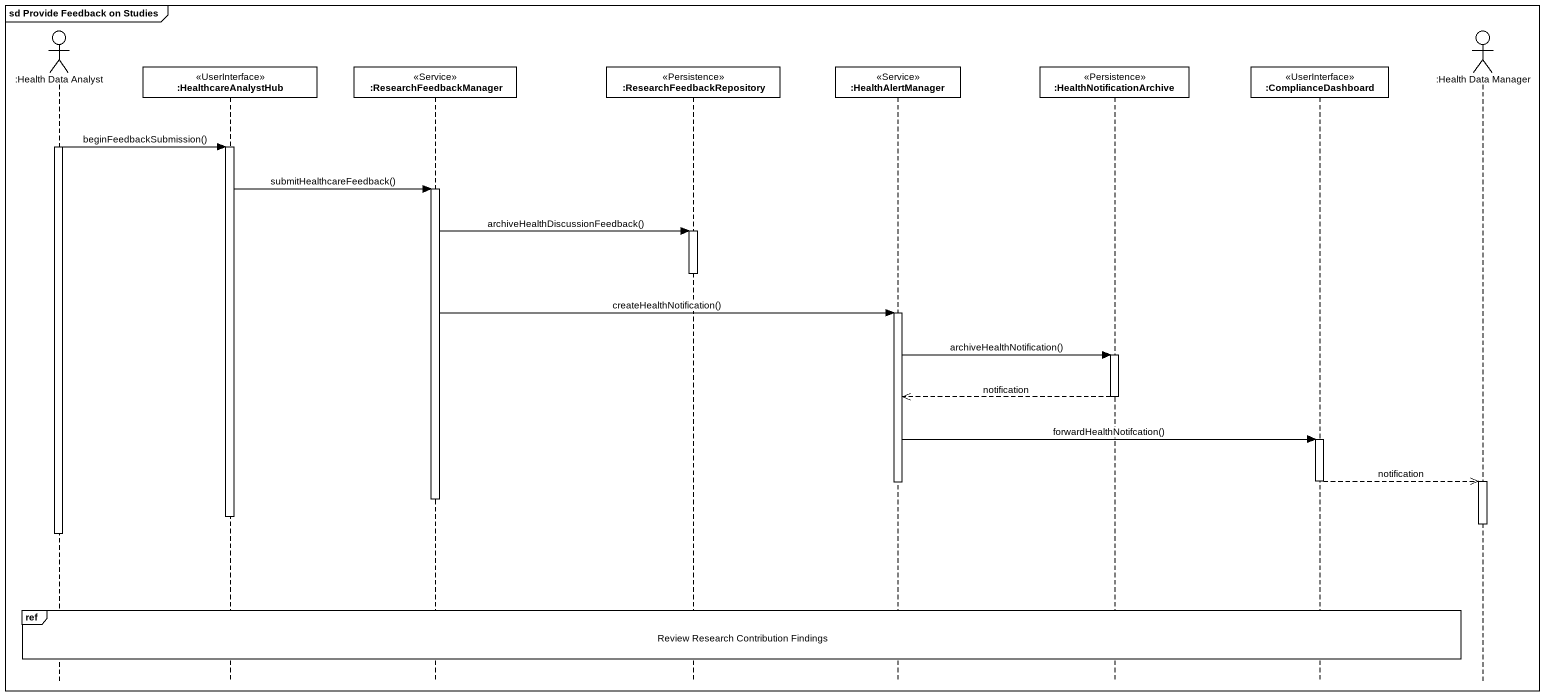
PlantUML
@startuml
mainframe sd Provide Feedback on Studies
hide footbox
actor ":Health Data Analyst" as Health_Data_Analyst
participant ":HealthcareAnalystHub" as HealthcareAnalystHub <<UserInterface>>
participant ":ResearchFeedbackManager" as ResearchFeedbackManager <<Service>>
participant ":ResearchFeedbackRepository" as ResearchFeedbackRepository <<Persistence>>
participant ":HealthAlertManager" as HealthAlertManager <<Service>>
participant ":HealthNotificationArchive" as HealthNotificationArchive <<Persistence>>
participant ":ComplianceDashboard" as ComplianceDashboard <<UserInterface>>
actor ":Health Data Manager" as Health_Data_Manager

activate Health_Data_Analyst
Health_Data_Analyst -> HealthcareAnalystHub : beginFeedbackSubmission()
activate HealthcareAnalystHub
HealthcareAnalystHub -> ResearchFeedbackManager : submitHealthcareFeedback()
activate ResearchFeedbackManager
ResearchFeedbackManager -> ResearchFeedbackRepository : archiveHealthDiscussionFeedback()
activate ResearchFeedbackRepository
deactivate ResearchFeedbackRepository
ResearchFeedbackManager -> HealthAlertManager : createHealthNotification()
activate HealthAlertManager
HealthAlertManager -> HealthNotificationArchive : archiveHealthNotification()
activate HealthNotificationArchive
HealthNotificationArchive -->> HealthAlertManager : notification
deactivate HealthNotificationArchive
HealthAlertManager -> ComplianceDashboard : forwardHealthNotifcation()
activate ComplianceDashboard
ComplianceDashboard -->> Health_Data_Manager : notification
deactivate ComplianceDashboard
activate Health_Data_Manager
deactivate HealthAlertManager
deactivate ResearchFeedbackManager
deactivate HealthcareAnalystHub
deactivate Health_Data_Manager
deactivate Health_Data_Analyst
ref over Health_Data_Analyst, HealthcareAnalystHub, ResearchFeedbackManager, ResearchFeedbackRepository, HealthAlertManager, HealthNotificationArchive, ComplianceDashboard : Review Research Contribution Findings
@enduml
